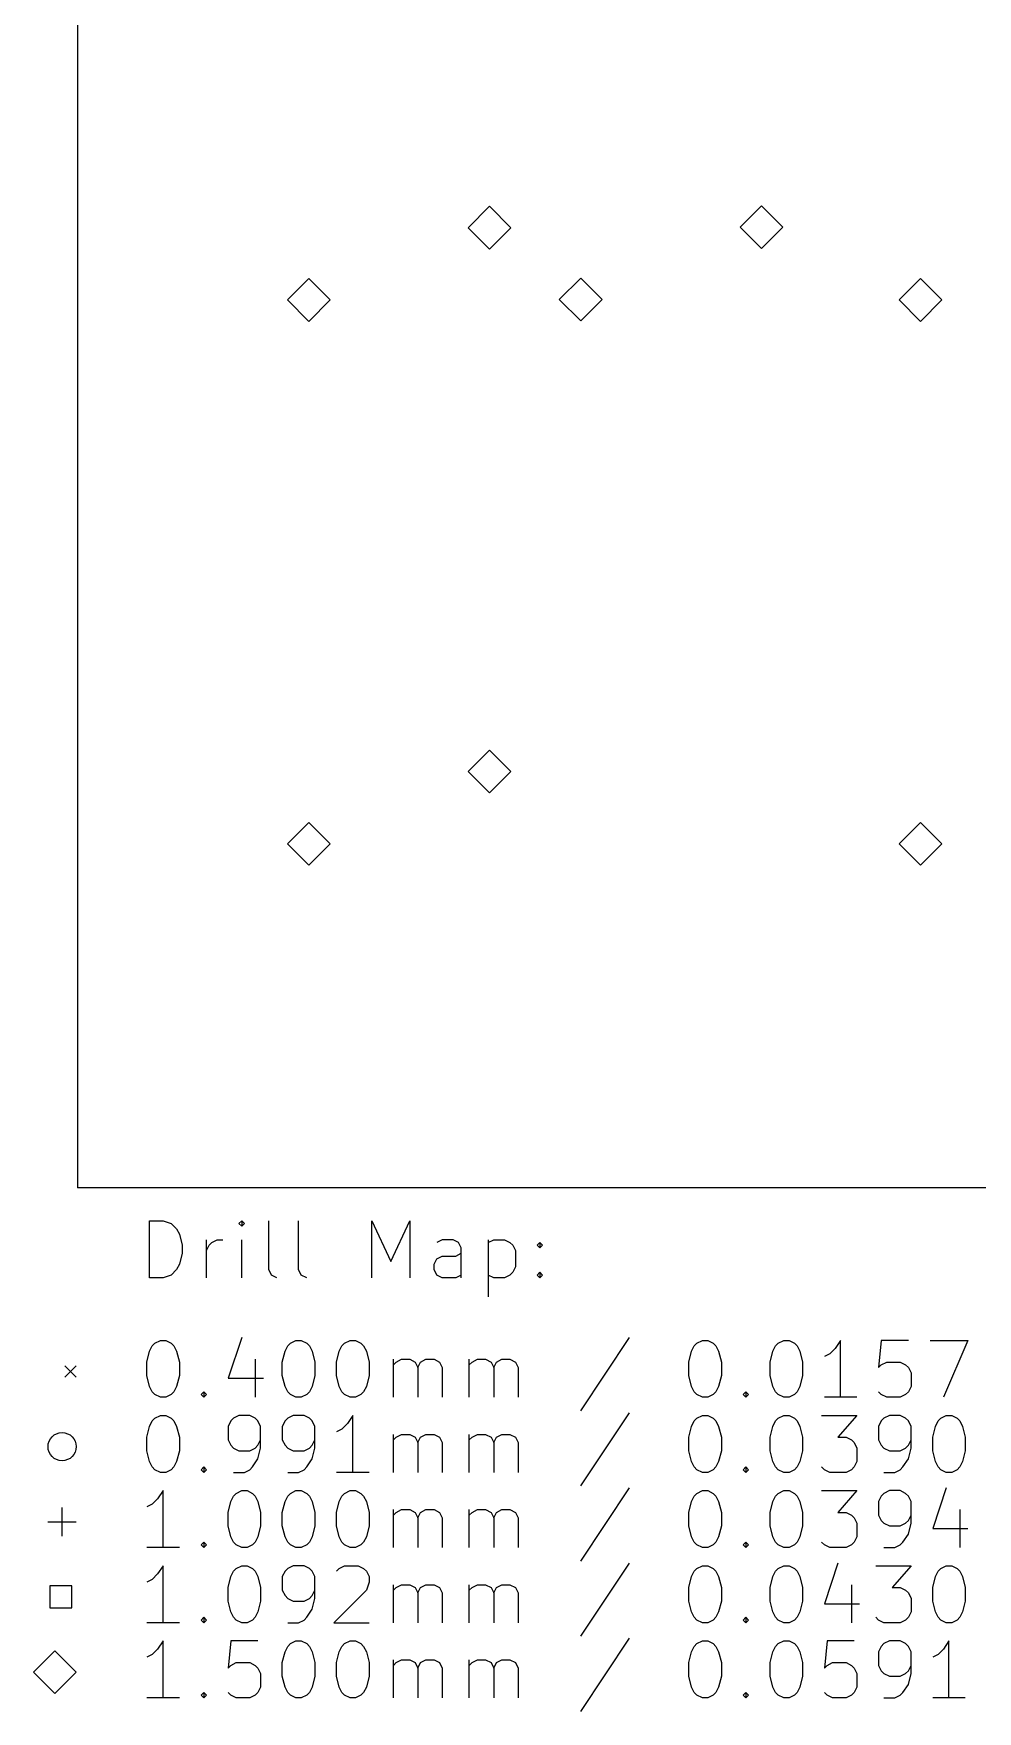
# Model space of a CAD drawing. Extents: x 22 to 272, y -143 to -24.
# Drawn here: x 22.3 to 55.5, y -142.5 to -83.6 of the extents above; entities that cross this region are included whole.
import ezdxf

# ---------------------------------------------------------------- set-up
doc = ezdxf.new("R2010")
doc.units = 0
doc.layers.add('BLACK', color=7, linetype='CONTINUOUS')

msp = doc.modelspace()

# ---------------------------------------------------------------- linework, layer by layer
at = {"layer": 'BLACK', "linetype": 'CONTINUOUS'}
for p, q in [((23.875, -31.0375), (23.875, -124.15)), ((38.3525, -89.67), (37.6025, -90.42)), ((39.1025, -90.42), (38.3525, -89.67)), ((47.9025, -89.65), (47.1525, -90.4)), ((48.6525, -90.4), (47.9025, -89.65)), ((37.6025, -90.42), (38.3525, -91.17)), ((38.3525, -91.17), (39.1025, -90.42)), ((47.1525, -90.4), (47.9025, -91.15)), ((47.9025, -91.15), (48.6525, -90.4)), ((32.0025, -92.21), (31.2525, -92.96)), ((32.7525, -92.96), (32.0025, -92.21)), ((41.5525, -92.19), (40.8025, -92.94)), ((42.3025, -92.94), (41.5525, -92.19)), ((53.49, -92.21), (52.74, -92.96)), ((54.24, -92.96), (53.49, -92.21)), ((31.2525, -92.96), (32.0025, -93.71)), ((32.0025, -93.71), (32.7525, -92.96)), ((40.8025, -92.94), (41.5525, -93.69)), ((41.5525, -93.69), (42.3025, -92.94)), ((52.74, -92.96), (53.49, -93.71)), ((53.49, -93.71), (54.24, -92.96)), ((38.3525, -108.77), (37.6025, -109.52)), ((39.1025, -109.52), (38.3525, -108.77)), ((37.6025, -109.52), (38.3525, -110.27)), ((38.3525, -110.27), (39.1025, -109.52)), ((32.0025, -111.31), (31.2525, -112.06)), ((32.7525, -112.06), (32.0025, -111.31)), ((53.49, -111.31), (52.74, -112.06)), ((54.24, -112.06), (53.49, -111.31)), ((31.2525, -112.06), (32.0025, -112.81)), ((32.0025, -112.81), (32.7525, -112.06)), ((52.74, -112.06), (53.49, -112.81)), ((53.49, -112.81), (54.24, -112.06)), ((272.175, -124.15), (23.875, -124.15)), ((26.4012, -127.305), (26.4012, -125.305)), ((26.4012, -125.305), (26.8774, -125.305)), ((26.8774, -125.305), (27.1631, -125.4)), ((27.1631, -125.4), (27.3536, -125.59)), ((29.6393, -125.305), (29.544, -125.4)), ((29.544, -125.4), (29.6393, -125.495)), ((29.7345, -125.4), (29.6393, -125.305)), ((29.6393, -125.305), (29.6393, -125.495)), ((29.6393, -125.495), (29.7345, -125.4)), ((30.5917, -127.019), (30.5917, -125.305)), ((31.6393, -127.019), (31.6393, -125.305)), ((34.2107, -127.305), (34.2107, -125.305)), ((34.2107, -125.305), (34.8774, -126.733)), ((34.8774, -126.733), (35.544, -125.305)), ((35.544, -125.305), (35.544, -127.305)), ((27.3536, -125.59), (27.4488, -125.781)), ((27.4488, -125.781), (27.544, -126.162)), ((28.4012, -127.305), (28.4012, -125.971)), ((28.4964, -126.162), (28.5917, -126.067)), ((28.5917, -126.067), (28.7821, -125.971)), ((28.7821, -125.971), (28.9726, -125.971)), ((29.6393, -127.305), (29.6393, -125.971)), ((36.6869, -125.971), (36.4964, -126.067)), ((37.0679, -125.971), (36.6869, -125.971)), ((37.2583, -126.067), (37.0679, -125.971)), ((37.3536, -126.257), (37.2583, -126.067)), ((38.306, -125.971), (38.306, -127.971)), ((38.306, -126.067), (38.4964, -125.971)), ((38.4964, -125.971), (38.8774, -125.971)), ((38.8774, -125.971), (39.0679, -126.067)), ((39.0679, -126.067), (39.1631, -126.162)), ((40.0202, -126.162), (40.1155, -126.067)), ((40.1155, -126.067), (40.2107, -126.162)), ((40.1155, -126.067), (40.1155, -126.257)), ((27.544, -126.448), (27.4488, -126.829)), ((27.544, -126.162), (27.544, -126.448)), ((28.4012, -126.352), (28.4964, -126.162)), ((36.4012, -126.829), (36.4964, -126.638)), ((36.4964, -126.638), (36.6869, -126.543)), ((36.6869, -126.543), (37.1631, -126.543)), ((37.1631, -126.543), (37.3536, -126.448)), ((37.3536, -127.305), (37.3536, -126.257)), ((39.1631, -126.162), (39.2583, -126.352)), ((39.2583, -126.352), (39.2583, -126.924)), ((40.1155, -126.257), (40.0202, -126.162)), ((40.2107, -126.162), (40.1155, -126.257)), ((26.8774, -127.305), (26.4012, -127.305)), ((27.1631, -127.21), (26.8774, -127.305)), ((27.3536, -127.019), (27.1631, -127.21)), ((27.4488, -126.829), (27.3536, -127.019)), ((30.6869, -127.21), (30.5917, -127.019)), ((30.8774, -127.305), (30.6869, -127.21)), ((31.7345, -127.21), (31.6393, -127.019)), ((31.925, -127.305), (31.7345, -127.21)), ((36.4012, -127.019), (36.4012, -126.829)), ((36.4964, -127.21), (36.4012, -127.019)), ((36.6869, -127.305), (36.4964, -127.21)), ((37.1631, -127.305), (36.6869, -127.305)), ((37.3536, -127.21), (37.1631, -127.305)), ((38.4964, -127.305), (38.306, -127.21)), ((38.8774, -127.305), (38.4964, -127.305)), ((39.0679, -127.21), (38.8774, -127.305)), ((39.1631, -127.114), (39.0679, -127.21)), ((39.2583, -126.924), (39.1631, -127.114)), ((40.0202, -127.21), (40.1155, -127.114)), ((40.1155, -127.305), (40.0202, -127.21)), ((40.1155, -127.114), (40.2107, -127.21)), ((40.1155, -127.114), (40.1155, -127.305)), ((40.2107, -127.21), (40.1155, -127.305)), ((26.4964, -129.695), (26.5917, -129.6)), ((26.5917, -129.6), (26.7821, -129.505)), ((26.7821, -129.505), (26.9726, -129.505)), ((26.9726, -129.505), (27.1631, -129.6)), ((27.1631, -129.6), (27.2583, -129.695)), ((29.6393, -129.41), (29.1631, -130.838)), ((31.2583, -129.695), (31.3536, -129.6)), ((31.3536, -129.6), (31.544, -129.505)), ((31.544, -129.505), (31.7345, -129.505)), ((31.7345, -129.505), (31.925, -129.6)), ((31.925, -129.6), (32.0202, -129.695)), ((33.1631, -129.695), (33.2583, -129.6)), ((33.2583, -129.6), (33.4488, -129.505)), ((33.4488, -129.505), (33.6393, -129.505)), ((33.6393, -129.505), (33.8298, -129.6)), ((33.8298, -129.6), (33.925, -129.695)), ((43.2583, -129.41), (41.544, -131.981)), ((45.544, -129.695), (45.6393, -129.6)), ((45.6393, -129.6), (45.8298, -129.505)), ((45.8298, -129.505), (46.0202, -129.505)), ((46.0202, -129.505), (46.2107, -129.6)), ((46.2107, -129.6), (46.306, -129.695)), ((48.4012, -129.695), (48.4964, -129.6)), ((48.4964, -129.6), (48.6869, -129.505)), ((48.6869, -129.505), (48.8774, -129.505)), ((48.8774, -129.505), (49.0679, -129.6)), ((49.0679, -129.6), (49.1631, -129.695)), ((50.6869, -129.505), (50.4964, -129.79)), ((50.6869, -131.505), (50.6869, -129.505)), ((52.1155, -129.505), (52.0202, -130.457)), ((53.0679, -129.505), (52.1155, -129.505)), ((53.8298, -129.505), (55.1631, -129.505)), ((55.1631, -129.505), (54.306, -131.505)), ((26.306, -130.267), (26.4012, -129.886)), ((26.4012, -129.886), (26.4964, -129.695)), ((27.2583, -129.695), (27.3536, -129.886)), ((27.3536, -129.886), (27.4488, -130.267)), ((30.1155, -130.171), (30.1155, -131.505)), ((31.0679, -130.267), (31.1631, -129.886)), ((31.1631, -129.886), (31.2583, -129.695)), ((32.0202, -129.695), (32.1155, -129.886)), ((32.1155, -129.886), (32.2107, -130.267)), ((32.9726, -130.267), (33.0679, -129.886)), ((33.0679, -129.886), (33.1631, -129.695)), ((33.925, -129.695), (34.0202, -129.886)), ((34.0202, -129.886), (34.1155, -130.267)), ((34.9726, -131.505), (34.9726, -130.171)), ((35.0679, -130.267), (35.2583, -130.171)), ((35.2583, -130.171), (35.544, -130.171)), ((35.544, -130.171), (35.7345, -130.267)), ((35.925, -130.267), (36.1155, -130.171)), ((36.1155, -130.171), (36.4012, -130.171)), ((36.4012, -130.171), (36.5917, -130.267)), ((37.6393, -131.505), (37.6393, -130.171)), ((37.7345, -130.267), (37.925, -130.171)), ((37.925, -130.171), (38.2107, -130.171)), ((38.2107, -130.171), (38.4012, -130.267)), ((38.5917, -130.267), (38.7821, -130.171)), ((38.7821, -130.171), (39.0679, -130.171)), ((39.0679, -130.171), (39.2583, -130.267)), ((45.3536, -130.267), (45.4488, -129.886)), ((45.4488, -129.886), (45.544, -129.695)), ((46.306, -129.695), (46.4012, -129.886)), ((46.4012, -129.886), (46.4964, -130.267)), ((48.2107, -130.267), (48.306, -129.886)), ((48.306, -129.886), (48.4012, -129.695)), ((49.1631, -129.695), (49.2583, -129.886)), ((49.2583, -129.886), (49.3536, -130.267)), ((50.306, -129.981), (50.1155, -130.076)), ((50.4964, -129.79), (50.306, -129.981)), ((23.425, -130.4), (23.825, -130.8)), ((23.825, -130.4), (23.425, -130.8)), ((26.306, -130.743), (26.306, -130.267)), ((26.4012, -131.124), (26.306, -130.743)), ((27.4488, -130.743), (27.3536, -131.124)), ((27.4488, -130.267), (27.4488, -130.743)), ((29.1631, -130.838), (30.4012, -130.838)), ((31.0679, -130.743), (31.0679, -130.267)), ((31.1631, -131.124), (31.0679, -130.743)), ((32.2107, -130.743), (32.1155, -131.124)), ((32.2107, -130.267), (32.2107, -130.743)), ((32.9726, -130.743), (32.9726, -130.267)), ((33.0679, -131.124), (32.9726, -130.743)), ((34.1155, -130.743), (34.0202, -131.124)), ((34.1155, -130.267), (34.1155, -130.743)), ((34.9726, -130.362), (35.0679, -130.267)), ((35.7345, -130.267), (35.8298, -130.457)), ((35.8298, -130.457), (35.925, -130.267)), ((35.8298, -130.457), (35.8298, -131.505)), ((36.5917, -130.267), (36.6869, -130.457)), ((36.6869, -130.457), (36.6869, -131.505)), ((37.6393, -130.362), (37.7345, -130.267)), ((38.4012, -130.267), (38.4964, -130.457)), ((38.4964, -130.457), (38.5917, -130.267)), ((38.4964, -130.457), (38.4964, -131.505)), ((39.2583, -130.267), (39.3536, -130.457)), ((39.3536, -130.457), (39.3536, -131.505)), ((45.3536, -130.743), (45.3536, -130.267)), ((45.4488, -131.124), (45.3536, -130.743)), ((46.4964, -130.743), (46.4012, -131.124)), ((46.4964, -130.267), (46.4964, -130.743)), ((48.2107, -130.743), (48.2107, -130.267)), ((48.306, -131.124), (48.2107, -130.743)), ((49.3536, -130.743), (49.2583, -131.124)), ((49.3536, -130.267), (49.3536, -130.743)), ((52.0202, -130.457), (52.1155, -130.362)), ((52.1155, -130.362), (52.306, -130.267)), ((52.306, -130.267), (52.7821, -130.267)), ((52.7821, -130.267), (52.9726, -130.362)), ((52.9726, -130.362), (53.0679, -130.457)), ((53.0679, -130.457), (53.1631, -130.648)), ((53.1631, -130.648), (53.1631, -131.124)), ((26.4964, -131.314), (26.4012, -131.124)), ((26.5917, -131.41), (26.4964, -131.314)), ((26.7821, -131.505), (26.5917, -131.41)), ((27.1631, -131.41), (26.9726, -131.505)), ((27.2583, -131.314), (27.1631, -131.41)), ((27.3536, -131.124), (27.2583, -131.314)), ((28.2107, -131.41), (28.306, -131.314)), ((28.306, -131.505), (28.2107, -131.41)), ((28.306, -131.314), (28.4012, -131.41)), ((28.306, -131.314), (28.306, -131.505)), ((28.4012, -131.41), (28.306, -131.505)), ((31.2583, -131.314), (31.1631, -131.124)), ((31.3536, -131.41), (31.2583, -131.314)), ((31.544, -131.505), (31.3536, -131.41)), ((31.925, -131.41), (31.7345, -131.505)), ((32.0202, -131.314), (31.925, -131.41)), ((32.1155, -131.124), (32.0202, -131.314)), ((33.1631, -131.314), (33.0679, -131.124)), ((33.2583, -131.41), (33.1631, -131.314)), ((33.4488, -131.505), (33.2583, -131.41)), ((33.8298, -131.41), (33.6393, -131.505)), ((33.925, -131.314), (33.8298, -131.41)), ((34.0202, -131.124), (33.925, -131.314)), ((45.544, -131.314), (45.4488, -131.124)), ((45.6393, -131.41), (45.544, -131.314)), ((45.8298, -131.505), (45.6393, -131.41)), ((46.2107, -131.41), (46.0202, -131.505)), ((46.306, -131.314), (46.2107, -131.41)), ((46.4012, -131.124), (46.306, -131.314)), ((47.2583, -131.41), (47.3536, -131.314)), ((47.3536, -131.505), (47.2583, -131.41)), ((47.3536, -131.314), (47.4488, -131.41)), ((47.3536, -131.314), (47.3536, -131.505)), ((47.4488, -131.41), (47.3536, -131.505)), ((48.4012, -131.314), (48.306, -131.124)), ((48.4964, -131.41), (48.4012, -131.314)), ((48.6869, -131.505), (48.4964, -131.41)), ((49.0679, -131.41), (48.8774, -131.505)), ((49.1631, -131.314), (49.0679, -131.41)), ((49.2583, -131.124), (49.1631, -131.314)), ((52.1155, -131.41), (52.0202, -131.314)), ((52.306, -131.505), (52.1155, -131.41)), ((52.9726, -131.41), (52.7821, -131.505)), ((53.0679, -131.314), (52.9726, -131.41)), ((53.1631, -131.124), (53.0679, -131.314)), ((26.9726, -131.505), (26.7821, -131.505)), ((31.7345, -131.505), (31.544, -131.505)), ((33.6393, -131.505), (33.4488, -131.505)), ((46.0202, -131.505), (45.8298, -131.505)), ((48.8774, -131.505), (48.6869, -131.505)), ((51.2583, -131.505), (50.1155, -131.505)), ((52.7821, -131.505), (52.306, -131.505)), ((26.306, -132.907), (26.4012, -132.526)), ((26.4012, -132.526), (26.4964, -132.335)), ((26.4964, -132.335), (26.5917, -132.24)), ((26.5917, -132.24), (26.7821, -132.145)), ((26.7821, -132.145), (26.9726, -132.145)), ((26.9726, -132.145), (27.1631, -132.24)), ((27.1631, -132.24), (27.2583, -132.335)), ((27.2583, -132.335), (27.3536, -132.526)), ((27.3536, -132.526), (27.4488, -132.907)), ((29.2583, -132.335), (29.1631, -132.526)), ((29.1631, -132.526), (29.1631, -133.002)), ((29.3536, -132.24), (29.2583, -132.335)), ((29.544, -132.145), (29.3536, -132.24)), ((29.925, -132.145), (29.544, -132.145)), ((30.1155, -132.24), (29.925, -132.145)), ((30.2107, -132.335), (30.1155, -132.24)), ((30.306, -132.526), (30.2107, -132.335)), ((30.306, -133.288), (30.306, -132.526)), ((31.1631, -132.335), (31.0679, -132.526)), ((31.0679, -132.526), (31.0679, -133.002)), ((31.2583, -132.24), (31.1631, -132.335)), ((31.4488, -132.145), (31.2583, -132.24)), ((31.8298, -132.145), (31.4488, -132.145)), ((32.0202, -132.24), (31.8298, -132.145)), ((32.1155, -132.335), (32.0202, -132.24)), ((32.2107, -132.526), (32.1155, -132.335)), ((32.2107, -133.288), (32.2107, -132.526)), ((33.3536, -132.43), (33.1631, -132.621)), ((33.544, -132.145), (33.3536, -132.43)), ((33.544, -134.145), (33.544, -132.145)), ((43.2583, -132.05), (41.544, -134.621)), ((45.3536, -132.907), (45.4488, -132.526)), ((45.4488, -132.526), (45.544, -132.335)), ((45.544, -132.335), (45.6393, -132.24)), ((45.6393, -132.24), (45.8298, -132.145)), ((45.8298, -132.145), (46.0202, -132.145)), ((46.0202, -132.145), (46.2107, -132.24)), ((46.2107, -132.24), (46.306, -132.335)), ((46.306, -132.335), (46.4012, -132.526)), ((46.4012, -132.526), (46.4964, -132.907)), ((48.2107, -132.907), (48.306, -132.526)), ((48.306, -132.526), (48.4012, -132.335)), ((48.4012, -132.335), (48.4964, -132.24)), ((48.4964, -132.24), (48.6869, -132.145)), ((48.6869, -132.145), (48.8774, -132.145)), ((48.8774, -132.145), (49.0679, -132.24)), ((49.0679, -132.24), (49.1631, -132.335)), ((49.1631, -132.335), (49.2583, -132.526)), ((49.2583, -132.526), (49.3536, -132.907)), ((50.0202, -132.145), (51.2583, -132.145)), ((51.2583, -132.145), (50.5917, -132.907)), ((52.1155, -132.335), (52.0202, -132.526)), ((52.0202, -132.526), (52.0202, -133.002)), ((52.2107, -132.24), (52.1155, -132.335)), ((52.4012, -132.145), (52.2107, -132.24)), ((52.7821, -132.145), (52.4012, -132.145)), ((52.9726, -132.24), (52.7821, -132.145)), ((53.0679, -132.335), (52.9726, -132.24)), ((53.1631, -132.526), (53.0679, -132.335)), ((53.1631, -133.288), (53.1631, -132.526)), ((53.925, -132.907), (54.0202, -132.526)), ((54.0202, -132.526), (54.1155, -132.335)), ((54.1155, -132.335), (54.2107, -132.24)), ((54.2107, -132.24), (54.4012, -132.145)), ((54.4012, -132.145), (54.5917, -132.145)), ((54.5917, -132.145), (54.7821, -132.24)), ((54.7821, -132.24), (54.8774, -132.335)), ((54.8774, -132.335), (54.9726, -132.526)), ((54.9726, -132.526), (55.0679, -132.907)), ((26.306, -133.383), (26.306, -132.907)), ((27.4488, -132.907), (27.4488, -133.383)), ((29.1631, -133.002), (29.2583, -133.192)), ((29.2583, -133.192), (29.3536, -133.288)), ((30.1155, -133.288), (30.2107, -133.192)), ((30.2107, -133.192), (30.306, -133.002)), ((31.0679, -133.002), (31.1631, -133.192)), ((31.1631, -133.192), (31.2583, -133.288)), ((32.0202, -133.288), (32.1155, -133.192)), ((32.1155, -133.192), (32.2107, -133.002)), ((33.1631, -132.621), (32.9726, -132.716)), ((34.9726, -134.145), (34.9726, -132.811)), ((34.9726, -133.002), (35.0679, -132.907)), ((35.0679, -132.907), (35.2583, -132.811)), ((35.2583, -132.811), (35.544, -132.811)), ((35.544, -132.811), (35.7345, -132.907)), ((35.7345, -132.907), (35.8298, -133.097)), ((35.8298, -133.097), (35.925, -132.907)), ((35.8298, -133.097), (35.8298, -134.145)), ((35.925, -132.907), (36.1155, -132.811)), ((36.1155, -132.811), (36.4012, -132.811)), ((36.4012, -132.811), (36.5917, -132.907)), ((36.5917, -132.907), (36.6869, -133.097)), ((36.6869, -133.097), (36.6869, -134.145)), ((37.6393, -134.145), (37.6393, -132.811)), ((37.6393, -133.002), (37.7345, -132.907)), ((37.7345, -132.907), (37.925, -132.811)), ((37.925, -132.811), (38.2107, -132.811)), ((38.2107, -132.811), (38.4012, -132.907)), ((38.4012, -132.907), (38.4964, -133.097)), ((38.4964, -133.097), (38.5917, -132.907)), ((38.4964, -133.097), (38.4964, -134.145)), ((38.5917, -132.907), (38.7821, -132.811)), ((38.7821, -132.811), (39.0679, -132.811)), ((39.0679, -132.811), (39.2583, -132.907)), ((39.2583, -132.907), (39.3536, -133.097)), ((39.3536, -133.097), (39.3536, -134.145)), ((45.3536, -133.383), (45.3536, -132.907)), ((46.4964, -132.907), (46.4964, -133.383)), ((48.2107, -133.383), (48.2107, -132.907)), ((49.3536, -132.907), (49.3536, -133.383)), ((50.5917, -132.907), (50.8774, -132.907)), ((50.8774, -132.907), (51.0679, -133.002)), ((51.0679, -133.002), (51.1631, -133.097)), ((51.1631, -133.097), (51.2583, -133.288)), ((52.0202, -133.002), (52.1155, -133.192)), ((52.1155, -133.192), (52.2107, -133.288)), ((52.9726, -133.288), (53.0679, -133.192)), ((53.0679, -133.192), (53.1631, -133.002)), ((53.925, -133.383), (53.925, -132.907)), ((55.0679, -132.907), (55.0679, -133.383)), ((26.4012, -133.764), (26.306, -133.383)), ((26.4964, -133.954), (26.4012, -133.764)), ((27.3536, -133.764), (27.2583, -133.954)), ((27.4488, -133.383), (27.3536, -133.764)), ((29.3536, -133.288), (29.544, -133.383)), ((29.544, -133.383), (29.925, -133.383)), ((29.925, -133.383), (30.1155, -133.288)), ((30.0202, -133.954), (30.2107, -133.669)), ((30.2107, -133.669), (30.306, -133.288)), ((31.2583, -133.288), (31.4488, -133.383)), ((31.4488, -133.383), (31.8298, -133.383)), ((31.8298, -133.383), (32.0202, -133.288)), ((31.925, -133.954), (32.1155, -133.669)), ((32.1155, -133.669), (32.2107, -133.288)), ((45.4488, -133.764), (45.3536, -133.383)), ((45.544, -133.954), (45.4488, -133.764)), ((46.4012, -133.764), (46.306, -133.954)), ((46.4964, -133.383), (46.4012, -133.764)), ((48.306, -133.764), (48.2107, -133.383)), ((48.4012, -133.954), (48.306, -133.764)), ((49.2583, -133.764), (49.1631, -133.954)), ((49.3536, -133.383), (49.2583, -133.764)), ((51.2583, -133.764), (51.1631, -133.954)), ((51.2583, -133.288), (51.2583, -133.764)), ((52.2107, -133.288), (52.4012, -133.383)), ((52.4012, -133.383), (52.7821, -133.383)), ((52.7821, -133.383), (52.9726, -133.288)), ((52.8774, -133.954), (53.0679, -133.669)), ((53.0679, -133.669), (53.1631, -133.288)), ((54.0202, -133.764), (53.925, -133.383)), ((54.1155, -133.954), (54.0202, -133.764)), ((54.9726, -133.764), (54.8774, -133.954)), ((55.0679, -133.383), (54.9726, -133.764)), ((26.5917, -134.05), (26.4964, -133.954)), ((26.7821, -134.145), (26.5917, -134.05)), ((26.9726, -134.145), (26.7821, -134.145)), ((27.1631, -134.05), (26.9726, -134.145)), ((27.2583, -133.954), (27.1631, -134.05)), ((28.2107, -134.05), (28.306, -133.954)), ((28.306, -134.145), (28.2107, -134.05)), ((28.306, -133.954), (28.4012, -134.05)), ((28.306, -133.954), (28.306, -134.145)), ((28.4012, -134.05), (28.306, -134.145)), ((29.3536, -134.145), (29.7345, -134.145)), ((29.7345, -134.145), (29.925, -134.05)), ((29.925, -134.05), (30.0202, -133.954)), ((31.2583, -134.145), (31.6393, -134.145)), ((31.6393, -134.145), (31.8298, -134.05)), ((31.8298, -134.05), (31.925, -133.954)), ((34.1155, -134.145), (32.9726, -134.145)), ((45.6393, -134.05), (45.544, -133.954)), ((45.8298, -134.145), (45.6393, -134.05)), ((46.0202, -134.145), (45.8298, -134.145)), ((46.2107, -134.05), (46.0202, -134.145)), ((46.306, -133.954), (46.2107, -134.05)), ((47.2583, -134.05), (47.3536, -133.954)), ((47.3536, -134.145), (47.2583, -134.05)), ((47.3536, -133.954), (47.4488, -134.05)), ((47.3536, -133.954), (47.3536, -134.145)), ((47.4488, -134.05), (47.3536, -134.145)), ((48.4964, -134.05), (48.4012, -133.954)), ((48.6869, -134.145), (48.4964, -134.05)), ((48.8774, -134.145), (48.6869, -134.145)), ((49.0679, -134.05), (48.8774, -134.145)), ((49.1631, -133.954), (49.0679, -134.05)), ((50.1155, -134.05), (50.0202, -133.954)), ((50.306, -134.145), (50.1155, -134.05)), ((50.8774, -134.145), (50.306, -134.145)), ((51.0679, -134.05), (50.8774, -134.145)), ((51.1631, -133.954), (51.0679, -134.05)), ((52.2107, -134.145), (52.5917, -134.145)), ((52.5917, -134.145), (52.7821, -134.05)), ((52.7821, -134.05), (52.8774, -133.954)), ((54.2107, -134.05), (54.1155, -133.954)), ((54.4012, -134.145), (54.2107, -134.05)), ((54.5917, -134.145), (54.4012, -134.145)), ((54.7821, -134.05), (54.5917, -134.145)), ((54.8774, -133.954), (54.7821, -134.05)), ((26.8774, -134.785), (26.6869, -135.07)), ((26.8774, -136.785), (26.8774, -134.785)), ((29.3536, -134.975), (29.4488, -134.88)), ((29.4488, -134.88), (29.6393, -134.785)), ((29.6393, -134.785), (29.8298, -134.785)), ((29.8298, -134.785), (30.0202, -134.88)), ((30.0202, -134.88), (30.1155, -134.975)), ((31.2583, -134.975), (31.3536, -134.88)), ((31.3536, -134.88), (31.544, -134.785)), ((31.544, -134.785), (31.7345, -134.785)), ((31.7345, -134.785), (31.925, -134.88)), ((31.925, -134.88), (32.0202, -134.975)), ((33.1631, -134.975), (33.2583, -134.88)), ((33.2583, -134.88), (33.4488, -134.785)), ((33.4488, -134.785), (33.6393, -134.785)), ((33.6393, -134.785), (33.8298, -134.88)), ((33.8298, -134.88), (33.925, -134.975)), ((43.2583, -134.69), (41.544, -137.261)), ((45.544, -134.975), (45.6393, -134.88)), ((45.6393, -134.88), (45.8298, -134.785)), ((45.8298, -134.785), (46.0202, -134.785)), ((46.0202, -134.785), (46.2107, -134.88)), ((46.2107, -134.88), (46.306, -134.975)), ((48.4012, -134.975), (48.4964, -134.88)), ((48.4964, -134.88), (48.6869, -134.785)), ((48.6869, -134.785), (48.8774, -134.785)), ((48.8774, -134.785), (49.0679, -134.88)), ((49.0679, -134.88), (49.1631, -134.975)), ((50.0202, -134.785), (51.2583, -134.785)), ((51.2583, -134.785), (50.5917, -135.547)), ((52.2107, -134.88), (52.1155, -134.975)), ((52.4012, -134.785), (52.2107, -134.88)), ((52.7821, -134.785), (52.4012, -134.785)), ((52.9726, -134.88), (52.7821, -134.785)), ((53.0679, -134.975), (52.9726, -134.88)), ((54.4012, -134.69), (53.925, -136.118)), ((23.325, -135.38), (23.325, -136.38)), ((26.4964, -135.261), (26.306, -135.356)), ((26.6869, -135.07), (26.4964, -135.261)), ((29.1631, -135.547), (29.2583, -135.166)), ((29.1631, -136.023), (29.1631, -135.547)), ((29.2583, -135.166), (29.3536, -134.975)), ((30.1155, -134.975), (30.2107, -135.166)), ((30.2107, -135.166), (30.306, -135.547)), ((30.306, -135.547), (30.306, -136.023)), ((31.0679, -135.547), (31.1631, -135.166)), ((31.0679, -136.023), (31.0679, -135.547)), ((31.1631, -135.166), (31.2583, -134.975)), ((32.0202, -134.975), (32.1155, -135.166)), ((32.1155, -135.166), (32.2107, -135.547)), ((32.2107, -135.547), (32.2107, -136.023)), ((32.9726, -135.547), (33.0679, -135.166)), ((32.9726, -136.023), (32.9726, -135.547)), ((33.0679, -135.166), (33.1631, -134.975)), ((33.925, -134.975), (34.0202, -135.166)), ((34.0202, -135.166), (34.1155, -135.547)), ((34.1155, -135.547), (34.1155, -136.023)), ((34.9726, -136.785), (34.9726, -135.451)), ((34.9726, -135.642), (35.0679, -135.547)), ((35.0679, -135.547), (35.2583, -135.451)), ((35.2583, -135.451), (35.544, -135.451)), ((35.544, -135.451), (35.7345, -135.547)), ((35.7345, -135.547), (35.8298, -135.737)), ((35.8298, -135.737), (35.925, -135.547)), ((35.925, -135.547), (36.1155, -135.451)), ((36.1155, -135.451), (36.4012, -135.451)), ((36.4012, -135.451), (36.5917, -135.547)), ((36.5917, -135.547), (36.6869, -135.737)), ((37.6393, -136.785), (37.6393, -135.451)), ((37.6393, -135.642), (37.7345, -135.547)), ((37.7345, -135.547), (37.925, -135.451)), ((37.925, -135.451), (38.2107, -135.451)), ((38.2107, -135.451), (38.4012, -135.547)), ((38.4012, -135.547), (38.4964, -135.737)), ((38.4964, -135.737), (38.5917, -135.547)), ((38.5917, -135.547), (38.7821, -135.451)), ((38.7821, -135.451), (39.0679, -135.451)), ((39.0679, -135.451), (39.2583, -135.547)), ((39.2583, -135.547), (39.3536, -135.737)), ((45.3536, -135.547), (45.4488, -135.166)), ((45.3536, -136.023), (45.3536, -135.547)), ((45.4488, -135.166), (45.544, -134.975)), ((46.306, -134.975), (46.4012, -135.166)), ((46.4012, -135.166), (46.4964, -135.547)), ((46.4964, -135.547), (46.4964, -136.023)), ((48.2107, -135.547), (48.306, -135.166)), ((48.2107, -136.023), (48.2107, -135.547)), ((48.306, -135.166), (48.4012, -134.975)), ((49.1631, -134.975), (49.2583, -135.166)), ((49.2583, -135.166), (49.3536, -135.547)), ((49.3536, -135.547), (49.3536, -136.023)), ((50.5917, -135.547), (50.8774, -135.547)), ((50.8774, -135.547), (51.0679, -135.642)), ((52.1155, -134.975), (52.0202, -135.166)), ((52.0202, -135.166), (52.0202, -135.642)), ((53.1631, -135.166), (53.0679, -134.975)), ((53.1631, -135.928), (53.1631, -135.166)), ((54.8774, -135.451), (54.8774, -136.785)), ((22.825, -135.88), (23.825, -135.88)), ((29.2583, -136.404), (29.1631, -136.023)), ((30.306, -136.023), (30.2107, -136.404)), ((31.1631, -136.404), (31.0679, -136.023)), ((32.2107, -136.023), (32.1155, -136.404)), ((33.0679, -136.404), (32.9726, -136.023)), ((34.1155, -136.023), (34.0202, -136.404)), ((35.8298, -135.737), (35.8298, -136.785)), ((36.6869, -135.737), (36.6869, -136.785)), ((38.4964, -135.737), (38.4964, -136.785)), ((39.3536, -135.737), (39.3536, -136.785)), ((45.4488, -136.404), (45.3536, -136.023)), ((46.4964, -136.023), (46.4012, -136.404)), ((48.306, -136.404), (48.2107, -136.023)), ((49.3536, -136.023), (49.2583, -136.404)), ((51.0679, -135.642), (51.1631, -135.737)), ((51.1631, -135.737), (51.2583, -135.928)), ((51.2583, -135.928), (51.2583, -136.404)), ((52.0202, -135.642), (52.1155, -135.832)), ((52.1155, -135.832), (52.2107, -135.928)), ((52.2107, -135.928), (52.4012, -136.023)), ((52.4012, -136.023), (52.7821, -136.023)), ((52.7821, -136.023), (52.9726, -135.928)), ((52.9726, -135.928), (53.0679, -135.832)), ((53.0679, -135.832), (53.1631, -135.642)), ((53.0679, -136.309), (53.1631, -135.928)), ((53.925, -136.118), (55.1631, -136.118)), ((28.2107, -136.69), (28.306, -136.594)), ((28.306, -136.785), (28.2107, -136.69)), ((28.306, -136.594), (28.4012, -136.69)), ((28.306, -136.594), (28.306, -136.785)), ((28.4012, -136.69), (28.306, -136.785)), ((29.3536, -136.594), (29.2583, -136.404)), ((29.4488, -136.69), (29.3536, -136.594)), ((29.6393, -136.785), (29.4488, -136.69)), ((30.0202, -136.69), (29.8298, -136.785)), ((30.1155, -136.594), (30.0202, -136.69)), ((30.2107, -136.404), (30.1155, -136.594)), ((31.2583, -136.594), (31.1631, -136.404)), ((31.3536, -136.69), (31.2583, -136.594)), ((31.544, -136.785), (31.3536, -136.69)), ((31.925, -136.69), (31.7345, -136.785)), ((32.0202, -136.594), (31.925, -136.69)), ((32.1155, -136.404), (32.0202, -136.594)), ((33.1631, -136.594), (33.0679, -136.404)), ((33.2583, -136.69), (33.1631, -136.594)), ((33.4488, -136.785), (33.2583, -136.69)), ((33.8298, -136.69), (33.6393, -136.785)), ((33.925, -136.594), (33.8298, -136.69)), ((34.0202, -136.404), (33.925, -136.594)), ((45.544, -136.594), (45.4488, -136.404)), ((45.6393, -136.69), (45.544, -136.594)), ((45.8298, -136.785), (45.6393, -136.69)), ((46.2107, -136.69), (46.0202, -136.785)), ((46.306, -136.594), (46.2107, -136.69)), ((46.4012, -136.404), (46.306, -136.594)), ((47.2583, -136.69), (47.3536, -136.594)), ((47.3536, -136.785), (47.2583, -136.69)), ((47.3536, -136.594), (47.4488, -136.69)), ((47.3536, -136.594), (47.3536, -136.785)), ((47.4488, -136.69), (47.3536, -136.785)), ((48.4012, -136.594), (48.306, -136.404)), ((48.4964, -136.69), (48.4012, -136.594)), ((48.6869, -136.785), (48.4964, -136.69)), ((49.0679, -136.69), (48.8774, -136.785)), ((49.1631, -136.594), (49.0679, -136.69)), ((49.2583, -136.404), (49.1631, -136.594)), ((50.1155, -136.69), (50.0202, -136.594)), ((50.306, -136.785), (50.1155, -136.69)), ((51.0679, -136.69), (50.8774, -136.785)), ((51.1631, -136.594), (51.0679, -136.69)), ((51.2583, -136.404), (51.1631, -136.594)), ((52.5917, -136.785), (52.7821, -136.69)), ((52.7821, -136.69), (52.8774, -136.594)), ((52.8774, -136.594), (53.0679, -136.309)), ((27.4488, -136.785), (26.306, -136.785)), ((29.8298, -136.785), (29.6393, -136.785)), ((31.7345, -136.785), (31.544, -136.785)), ((33.6393, -136.785), (33.4488, -136.785)), ((43.2583, -137.33), (41.544, -139.901)), ((46.0202, -136.785), (45.8298, -136.785)), ((48.8774, -136.785), (48.6869, -136.785)), ((50.5917, -137.33), (50.1155, -138.758)), ((50.8774, -136.785), (50.306, -136.785)), ((52.2107, -136.785), (52.5917, -136.785)), ((26.4964, -137.901), (26.306, -137.996)), ((26.6869, -137.71), (26.4964, -137.901)), ((26.8774, -137.425), (26.6869, -137.71)), ((26.8774, -139.425), (26.8774, -137.425)), ((29.1631, -138.187), (29.2583, -137.806)), ((29.2583, -137.806), (29.3536, -137.615)), ((29.3536, -137.615), (29.4488, -137.52)), ((29.4488, -137.52), (29.6393, -137.425)), ((29.6393, -137.425), (29.8298, -137.425)), ((29.8298, -137.425), (30.0202, -137.52)), ((30.0202, -137.52), (30.1155, -137.615)), ((30.1155, -137.615), (30.2107, -137.806)), ((30.2107, -137.806), (30.306, -138.187)), ((31.1631, -137.615), (31.0679, -137.806)), ((31.0679, -137.806), (31.0679, -138.282)), ((31.2583, -137.52), (31.1631, -137.615)), ((31.4488, -137.425), (31.2583, -137.52)), ((31.8298, -137.425), (31.4488, -137.425)), ((32.0202, -137.52), (31.8298, -137.425)), ((32.1155, -137.615), (32.0202, -137.52)), ((32.2107, -137.806), (32.1155, -137.615)), ((32.2107, -138.568), (32.2107, -137.806)), ((32.9726, -137.615), (33.0679, -137.52)), ((33.0679, -137.52), (33.2583, -137.425)), ((33.2583, -137.425), (33.7345, -137.425)), ((33.7345, -137.425), (33.925, -137.52)), ((33.925, -137.52), (34.0202, -137.615)), ((34.0202, -137.615), (34.1155, -137.806)), ((34.1155, -137.806), (34.1155, -137.996)), ((45.3536, -138.187), (45.4488, -137.806)), ((45.4488, -137.806), (45.544, -137.615)), ((45.544, -137.615), (45.6393, -137.52)), ((45.6393, -137.52), (45.8298, -137.425)), ((45.8298, -137.425), (46.0202, -137.425)), ((46.0202, -137.425), (46.2107, -137.52)), ((46.2107, -137.52), (46.306, -137.615)), ((46.306, -137.615), (46.4012, -137.806)), ((46.4012, -137.806), (46.4964, -138.187)), ((48.2107, -138.187), (48.306, -137.806)), ((48.306, -137.806), (48.4012, -137.615)), ((48.4012, -137.615), (48.4964, -137.52)), ((48.4964, -137.52), (48.6869, -137.425)), ((48.6869, -137.425), (48.8774, -137.425)), ((48.8774, -137.425), (49.0679, -137.52)), ((49.0679, -137.52), (49.1631, -137.615)), ((49.1631, -137.615), (49.2583, -137.806)), ((49.2583, -137.806), (49.3536, -138.187)), ((51.925, -137.425), (53.1631, -137.425)), ((53.1631, -137.425), (52.4964, -138.187)), ((53.925, -138.187), (54.0202, -137.806)), ((54.0202, -137.806), (54.1155, -137.615)), ((54.1155, -137.615), (54.2107, -137.52)), ((54.2107, -137.52), (54.4012, -137.425)), ((54.4012, -137.425), (54.5917, -137.425)), ((54.5917, -137.425), (54.7821, -137.52)), ((54.7821, -137.52), (54.8774, -137.615)), ((54.8774, -137.615), (54.9726, -137.806)), ((54.9726, -137.806), (55.0679, -138.187)), ((23.6651, -138.134), (22.8927, -138.134)), ((22.8927, -138.134), (22.8927, -138.906)), ((23.6651, -138.906), (23.6651, -138.134)), ((29.1631, -138.663), (29.1631, -138.187)), ((30.306, -138.187), (30.306, -138.663)), ((31.0679, -138.282), (31.1631, -138.472)), ((31.1631, -138.472), (31.2583, -138.568)), ((32.0202, -138.568), (32.1155, -138.472)), ((32.1155, -138.472), (32.2107, -138.282)), ((34.0202, -138.282), (32.8774, -139.425)), ((34.1155, -137.996), (34.0202, -138.282)), ((34.9726, -139.425), (34.9726, -138.091)), ((34.9726, -138.282), (35.0679, -138.187)), ((35.0679, -138.187), (35.2583, -138.091)), ((35.2583, -138.091), (35.544, -138.091)), ((35.544, -138.091), (35.7345, -138.187)), ((35.7345, -138.187), (35.8298, -138.377)), ((35.8298, -138.377), (35.925, -138.187)), ((35.8298, -138.377), (35.8298, -139.425)), ((35.925, -138.187), (36.1155, -138.091)), ((36.1155, -138.091), (36.4012, -138.091)), ((36.4012, -138.091), (36.5917, -138.187)), ((36.5917, -138.187), (36.6869, -138.377)), ((36.6869, -138.377), (36.6869, -139.425)), ((37.6393, -139.425), (37.6393, -138.091)), ((37.6393, -138.282), (37.7345, -138.187)), ((37.7345, -138.187), (37.925, -138.091)), ((37.925, -138.091), (38.2107, -138.091)), ((38.2107, -138.091), (38.4012, -138.187)), ((38.4012, -138.187), (38.4964, -138.377)), ((38.4964, -138.377), (38.5917, -138.187)), ((38.4964, -138.377), (38.4964, -139.425)), ((38.5917, -138.187), (38.7821, -138.091)), ((38.7821, -138.091), (39.0679, -138.091)), ((39.0679, -138.091), (39.2583, -138.187)), ((39.2583, -138.187), (39.3536, -138.377)), ((39.3536, -138.377), (39.3536, -139.425)), ((45.3536, -138.663), (45.3536, -138.187)), ((46.4964, -138.187), (46.4964, -138.663)), ((48.2107, -138.663), (48.2107, -138.187)), ((49.3536, -138.187), (49.3536, -138.663)), ((51.0679, -138.091), (51.0679, -139.425)), ((52.4964, -138.187), (52.7821, -138.187)), ((52.7821, -138.187), (52.9726, -138.282)), ((52.9726, -138.282), (53.0679, -138.377)), ((53.0679, -138.377), (53.1631, -138.568)), ((53.925, -138.663), (53.925, -138.187)), ((55.0679, -138.187), (55.0679, -138.663)), ((22.8927, -138.906), (23.6651, -138.906)), ((29.2583, -139.044), (29.1631, -138.663)), ((29.3536, -139.234), (29.2583, -139.044)), ((30.2107, -139.044), (30.1155, -139.234)), ((30.306, -138.663), (30.2107, -139.044)), ((31.2583, -138.568), (31.4488, -138.663)), ((31.4488, -138.663), (31.8298, -138.663)), ((31.8298, -138.663), (32.0202, -138.568)), ((31.925, -139.234), (32.1155, -138.949)), ((32.1155, -138.949), (32.2107, -138.568)), ((45.4488, -139.044), (45.3536, -138.663)), ((45.544, -139.234), (45.4488, -139.044)), ((46.4012, -139.044), (46.306, -139.234)), ((46.4964, -138.663), (46.4012, -139.044)), ((48.306, -139.044), (48.2107, -138.663)), ((48.4012, -139.234), (48.306, -139.044)), ((49.2583, -139.044), (49.1631, -139.234)), ((49.3536, -138.663), (49.2583, -139.044)), ((50.1155, -138.758), (51.3536, -138.758)), ((53.1631, -139.044), (53.0679, -139.234)), ((53.1631, -138.568), (53.1631, -139.044)), ((54.0202, -139.044), (53.925, -138.663)), ((54.1155, -139.234), (54.0202, -139.044)), ((54.9726, -139.044), (54.8774, -139.234)), ((55.0679, -138.663), (54.9726, -139.044)), ((27.4488, -139.425), (26.306, -139.425)), ((28.2107, -139.33), (28.306, -139.234)), ((28.306, -139.425), (28.2107, -139.33)), ((28.306, -139.234), (28.4012, -139.33)), ((28.306, -139.234), (28.306, -139.425)), ((28.4012, -139.33), (28.306, -139.425)), ((29.4488, -139.33), (29.3536, -139.234)), ((29.6393, -139.425), (29.4488, -139.33)), ((29.8298, -139.425), (29.6393, -139.425)), ((30.0202, -139.33), (29.8298, -139.425)), ((30.1155, -139.234), (30.0202, -139.33)), ((31.2583, -139.425), (31.6393, -139.425)), ((31.6393, -139.425), (31.8298, -139.33)), ((31.8298, -139.33), (31.925, -139.234)), ((32.8774, -139.425), (34.1155, -139.425)), ((45.6393, -139.33), (45.544, -139.234)), ((45.8298, -139.425), (45.6393, -139.33)), ((46.0202, -139.425), (45.8298, -139.425)), ((46.2107, -139.33), (46.0202, -139.425)), ((46.306, -139.234), (46.2107, -139.33)), ((47.2583, -139.33), (47.3536, -139.234)), ((47.3536, -139.425), (47.2583, -139.33)), ((47.3536, -139.234), (47.4488, -139.33)), ((47.3536, -139.234), (47.3536, -139.425)), ((47.4488, -139.33), (47.3536, -139.425)), ((48.4964, -139.33), (48.4012, -139.234)), ((48.6869, -139.425), (48.4964, -139.33)), ((48.8774, -139.425), (48.6869, -139.425)), ((49.0679, -139.33), (48.8774, -139.425)), ((49.1631, -139.234), (49.0679, -139.33)), ((52.0202, -139.33), (51.925, -139.234)), ((52.2107, -139.425), (52.0202, -139.33)), ((52.7821, -139.425), (52.2107, -139.425)), ((52.9726, -139.33), (52.7821, -139.425)), ((53.0679, -139.234), (52.9726, -139.33)), ((54.2107, -139.33), (54.1155, -139.234)), ((54.4012, -139.425), (54.2107, -139.33)), ((54.5917, -139.425), (54.4012, -139.425)), ((54.7821, -139.33), (54.5917, -139.425)), ((54.8774, -139.234), (54.7821, -139.33)), ((26.8774, -140.065), (26.6869, -140.35)), ((26.8774, -142.065), (26.8774, -140.065)), ((29.2583, -140.065), (29.1631, -141.017)), ((30.2107, -140.065), (29.2583, -140.065)), ((31.1631, -140.446), (31.2583, -140.255)), ((31.2583, -140.255), (31.3536, -140.16)), ((31.3536, -140.16), (31.544, -140.065)), ((31.544, -140.065), (31.7345, -140.065)), ((31.7345, -140.065), (31.925, -140.16)), ((31.925, -140.16), (32.0202, -140.255)), ((32.0202, -140.255), (32.1155, -140.446)), ((33.0679, -140.446), (33.1631, -140.255)), ((33.1631, -140.255), (33.2583, -140.16)), ((33.2583, -140.16), (33.4488, -140.065)), ((33.4488, -140.065), (33.6393, -140.065)), ((33.6393, -140.065), (33.8298, -140.16)), ((33.8298, -140.16), (33.925, -140.255)), ((33.925, -140.255), (34.0202, -140.446)), ((43.2583, -139.97), (41.544, -142.541)), ((45.4488, -140.446), (45.544, -140.255)), ((45.544, -140.255), (45.6393, -140.16)), ((45.6393, -140.16), (45.8298, -140.065)), ((45.8298, -140.065), (46.0202, -140.065)), ((46.0202, -140.065), (46.2107, -140.16)), ((46.2107, -140.16), (46.306, -140.255)), ((46.306, -140.255), (46.4012, -140.446)), ((48.306, -140.446), (48.4012, -140.255)), ((48.4012, -140.255), (48.4964, -140.16)), ((48.4964, -140.16), (48.6869, -140.065)), ((48.6869, -140.065), (48.8774, -140.065)), ((48.8774, -140.065), (49.0679, -140.16)), ((49.0679, -140.16), (49.1631, -140.255)), ((49.1631, -140.255), (49.2583, -140.446)), ((50.2107, -140.065), (50.1155, -141.017)), ((51.1631, -140.065), (50.2107, -140.065)), ((52.1155, -140.255), (52.0202, -140.446)), ((52.2107, -140.16), (52.1155, -140.255)), ((52.4012, -140.065), (52.2107, -140.16)), ((52.7821, -140.065), (52.4012, -140.065)), ((52.9726, -140.16), (52.7821, -140.065)), ((53.0679, -140.255), (52.9726, -140.16)), ((53.1631, -140.446), (53.0679, -140.255)), ((54.4964, -140.065), (54.306, -140.35)), ((54.4964, -142.065), (54.4964, -140.065)), ((23.075, -140.41), (22.325, -141.16)), ((23.825, -141.16), (23.075, -140.41)), ((26.4964, -140.541), (26.306, -140.636)), ((26.6869, -140.35), (26.4964, -140.541)), ((29.2583, -140.922), (29.4488, -140.827)), ((29.4488, -140.827), (29.925, -140.827)), ((29.925, -140.827), (30.1155, -140.922)), ((31.0679, -140.827), (31.1631, -140.446)), ((31.0679, -141.303), (31.0679, -140.827)), ((32.1155, -140.446), (32.2107, -140.827)), ((32.2107, -140.827), (32.2107, -141.303)), ((32.9726, -140.827), (33.0679, -140.446)), ((32.9726, -141.303), (32.9726, -140.827)), ((34.0202, -140.446), (34.1155, -140.827)), ((34.1155, -140.827), (34.1155, -141.303)), ((34.9726, -142.065), (34.9726, -140.731)), ((34.9726, -140.922), (35.0679, -140.827)), ((35.0679, -140.827), (35.2583, -140.731)), ((35.2583, -140.731), (35.544, -140.731)), ((35.544, -140.731), (35.7345, -140.827)), ((35.7345, -140.827), (35.8298, -141.017)), ((35.8298, -141.017), (35.925, -140.827)), ((35.925, -140.827), (36.1155, -140.731)), ((36.1155, -140.731), (36.4012, -140.731)), ((36.4012, -140.731), (36.5917, -140.827)), ((36.5917, -140.827), (36.6869, -141.017)), ((37.6393, -142.065), (37.6393, -140.731)), ((37.6393, -140.922), (37.7345, -140.827)), ((37.7345, -140.827), (37.925, -140.731)), ((37.925, -140.731), (38.2107, -140.731)), ((38.2107, -140.731), (38.4012, -140.827)), ((38.4012, -140.827), (38.4964, -141.017)), ((38.4964, -141.017), (38.5917, -140.827)), ((38.5917, -140.827), (38.7821, -140.731)), ((38.7821, -140.731), (39.0679, -140.731)), ((39.0679, -140.731), (39.2583, -140.827)), ((39.2583, -140.827), (39.3536, -141.017)), ((45.3536, -140.827), (45.4488, -140.446)), ((45.3536, -141.303), (45.3536, -140.827)), ((46.4012, -140.446), (46.4964, -140.827)), ((46.4964, -140.827), (46.4964, -141.303)), ((48.2107, -140.827), (48.306, -140.446)), ((48.2107, -141.303), (48.2107, -140.827)), ((49.2583, -140.446), (49.3536, -140.827)), ((49.3536, -140.827), (49.3536, -141.303)), ((50.2107, -140.922), (50.4012, -140.827)), ((50.4012, -140.827), (50.8774, -140.827)), ((50.8774, -140.827), (51.0679, -140.922)), ((52.0202, -140.446), (52.0202, -140.922)), ((53.1631, -141.208), (53.1631, -140.446)), ((54.1155, -140.541), (53.925, -140.636)), ((54.306, -140.35), (54.1155, -140.541)), ((22.325, -141.16), (23.075, -141.91)), ((23.075, -141.91), (23.825, -141.16)), ((29.1631, -141.017), (29.2583, -140.922)), ((30.1155, -140.922), (30.2107, -141.017)), ((30.2107, -141.017), (30.306, -141.208)), ((30.306, -141.208), (30.306, -141.684)), ((31.1631, -141.684), (31.0679, -141.303)), ((32.2107, -141.303), (32.1155, -141.684)), ((33.0679, -141.684), (32.9726, -141.303)), ((34.1155, -141.303), (34.0202, -141.684)), ((35.8298, -141.017), (35.8298, -142.065)), ((36.6869, -141.017), (36.6869, -142.065)), ((38.4964, -141.017), (38.4964, -142.065)), ((39.3536, -141.017), (39.3536, -142.065)), ((45.4488, -141.684), (45.3536, -141.303)), ((46.4964, -141.303), (46.4012, -141.684)), ((48.306, -141.684), (48.2107, -141.303)), ((49.3536, -141.303), (49.2583, -141.684)), ((50.1155, -141.017), (50.2107, -140.922)), ((51.0679, -140.922), (51.1631, -141.017)), ((51.1631, -141.017), (51.2583, -141.208)), ((51.2583, -141.208), (51.2583, -141.684)), ((52.0202, -140.922), (52.1155, -141.112)), ((52.1155, -141.112), (52.2107, -141.208)), ((52.2107, -141.208), (52.4012, -141.303)), ((52.4012, -141.303), (52.7821, -141.303)), ((52.7821, -141.303), (52.9726, -141.208)), ((52.9726, -141.208), (53.0679, -141.112)), ((53.0679, -141.112), (53.1631, -140.922)), ((53.0679, -141.589), (53.1631, -141.208)), ((28.2107, -141.97), (28.306, -141.874)), ((28.306, -142.065), (28.2107, -141.97)), ((28.306, -141.874), (28.4012, -141.97)), ((28.306, -141.874), (28.306, -142.065)), ((28.4012, -141.97), (28.306, -142.065)), ((29.2583, -141.97), (29.1631, -141.874)), ((29.4488, -142.065), (29.2583, -141.97)), ((30.1155, -141.97), (29.925, -142.065)), ((30.2107, -141.874), (30.1155, -141.97)), ((30.306, -141.684), (30.2107, -141.874)), ((31.2583, -141.874), (31.1631, -141.684)), ((31.3536, -141.97), (31.2583, -141.874)), ((31.544, -142.065), (31.3536, -141.97)), ((31.925, -141.97), (31.7345, -142.065)), ((32.0202, -141.874), (31.925, -141.97)), ((32.1155, -141.684), (32.0202, -141.874)), ((33.1631, -141.874), (33.0679, -141.684)), ((33.2583, -141.97), (33.1631, -141.874)), ((33.4488, -142.065), (33.2583, -141.97)), ((33.8298, -141.97), (33.6393, -142.065)), ((33.925, -141.874), (33.8298, -141.97)), ((34.0202, -141.684), (33.925, -141.874)), ((45.544, -141.874), (45.4488, -141.684)), ((45.6393, -141.97), (45.544, -141.874)), ((45.8298, -142.065), (45.6393, -141.97)), ((46.2107, -141.97), (46.0202, -142.065)), ((46.306, -141.874), (46.2107, -141.97)), ((46.4012, -141.684), (46.306, -141.874)), ((47.2583, -141.97), (47.3536, -141.874)), ((47.3536, -142.065), (47.2583, -141.97)), ((47.3536, -141.874), (47.4488, -141.97)), ((47.3536, -141.874), (47.3536, -142.065)), ((47.4488, -141.97), (47.3536, -142.065)), ((48.4012, -141.874), (48.306, -141.684)), ((48.4964, -141.97), (48.4012, -141.874)), ((48.6869, -142.065), (48.4964, -141.97)), ((49.0679, -141.97), (48.8774, -142.065)), ((49.1631, -141.874), (49.0679, -141.97)), ((49.2583, -141.684), (49.1631, -141.874)), ((50.2107, -141.97), (50.1155, -141.874)), ((50.4012, -142.065), (50.2107, -141.97)), ((51.0679, -141.97), (50.8774, -142.065)), ((51.1631, -141.874), (51.0679, -141.97)), ((51.2583, -141.684), (51.1631, -141.874)), ((52.5917, -142.065), (52.7821, -141.97)), ((52.7821, -141.97), (52.8774, -141.874)), ((52.8774, -141.874), (53.0679, -141.589)), ((27.4488, -142.065), (26.306, -142.065)), ((29.925, -142.065), (29.4488, -142.065)), ((31.7345, -142.065), (31.544, -142.065)), ((33.6393, -142.065), (33.4488, -142.065)), ((46.0202, -142.065), (45.8298, -142.065)), ((48.8774, -142.065), (48.6869, -142.065)), ((50.8774, -142.065), (50.4012, -142.065)), ((52.2107, -142.065), (52.5917, -142.065)), ((55.0679, -142.065), (53.925, -142.065))]:
    msp.add_line(p, q, dxfattribs=at)
at = {"layer": 'BLACK'}
msp.add_circle((23.3297, -133.24), 0.4953, dxfattribs=at)

doc.saveas('drawing.dxf')
